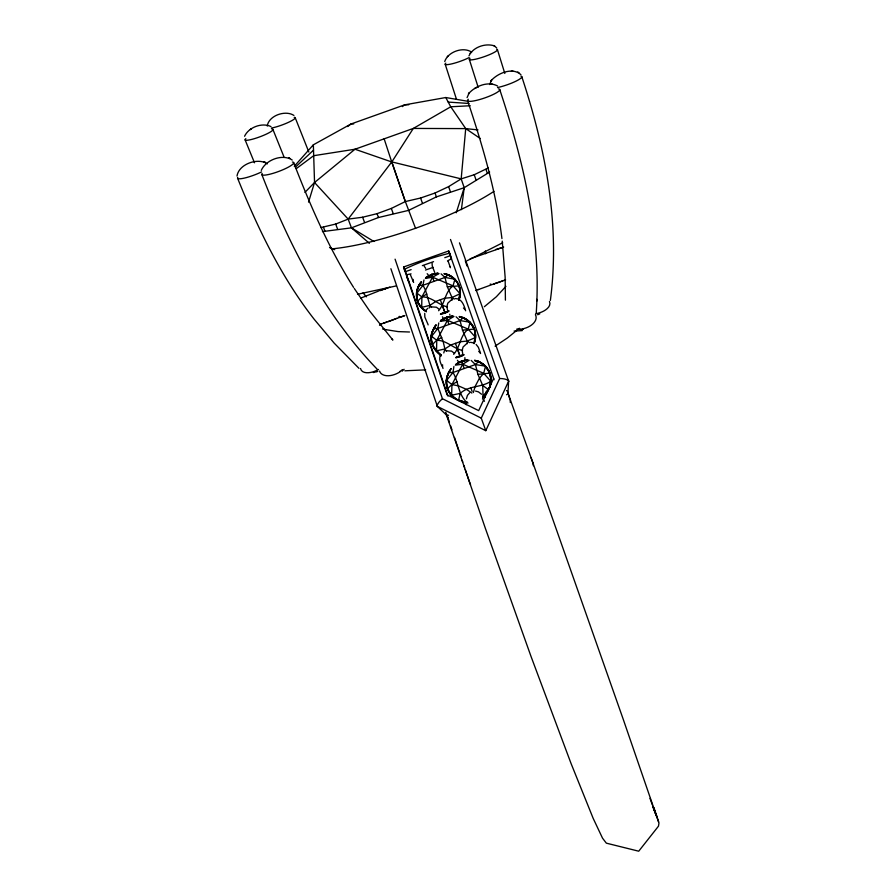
<?xml version="1.0" encoding="UTF-8"?>
<svg xmlns="http://www.w3.org/2000/svg" width="896" height="896" viewBox="0 0 896 896"><rect width="100%" height="100%" fill="white"/><g stroke="black" fill="none" stroke-linecap="round" stroke-linejoin="round"><path stroke-width="1.34" d="M505.411 300.149L505.131 277.077L502.242 241.136M471.162 360.405L475.418 364.56L477.926 374.382L489.776 373.128L490.918 379.288L489.507 387.789L491.019 379.568L489.037 371.336L484.042 364.818L478.677 361.39L474.656 360.226M459.323 316.926A22.322 20.518 -21.8 0 1 474.085 343.616C478.878 332.45 471.453 318.382 459.368 316.478M458.741 300.082C463.803 289.218 456.154 275.341 444.371 273.594M448.034 390.197L451.438 395.214L456.523 399.459L450.274 393.994L446.712 386.322L446.589 378.09L448.661 372.03L451.091 368.57M431.189 338.173C428.714 335.362 440.328 317.05 433.843 328.653C430.774 333.928 430.528 340.726 433.082 346.27C453.891 369.387 427.616 344.826 431.312 338.464M536.256 312.838C541.397 236.746 523.611 161.403 499.778 89.667M426.429 311.55C415.688 306.152 413.202 290.517 421.277 281.792M421.68 307.966L421.904 296.901L432.555 277.211L439.04 273.571M436.52 351.389L436.766 340.301L447.474 320.286L453.981 316.467M536.749 301.19L536.838 299.298M451.64 395.685L451.931 384.586L462.694 364.224L469.224 360.237M424.715 313.354L424.838 317.05L427.907 324.173A8.299 7.594 -22.5 0 0 428.142 324.901M473.973 343.493L475.384 335.126L474.275 329.078L462.482 330.12L460.051 320.566L456.064 316.781M458.629 299.768L460.163 291.838L459.077 285.902L447.328 286.754L444.987 277.446L441.09 273.862M507.931 393.042L508.637 381.158L459.458 242.85M448.157 390.466C444.808 383.398 446.387 374.786 451.181 368.782M418.298 302.938C415.027 296.106 416.718 287.795 421.378 282.038M461.395 209.63L464.206 187.69L461.182 178.875L465.718 128.598L450.755 106.781L445.771 97.53L404.566 104.877L350.952 124.018L313.354 144.805L294.302 166.298M444.73 61.544C447.765 51.89 463.187 46.334 471.598 52.114M467.074 97.619L469.19 92.882L468.462 93.8M550.368 300.44C560.325 224.818 545.563 148.445 521.797 76.72M489.574 84.538L491.725 79.867L490.997 80.786M466.402 398.832L467.443 395.36L469.571 392.907M446.466 380.531L452.984 372.501L453.891 366.52M431.446 336.538L437.842 328.44L438.76 322.918M416.718 293.406L423.002 285.264L423.965 279.944M448.874 372.512L452.984 372.501L475.418 364.56L485.509 366.15L483.706 373.33L479.338 378.403L475.194 386.299L473.334 392.549M462.291 350.034L463.053 347.021L467.354 343.022M447.026 306.118L447.798 303.173L452.054 299.23M244.574 136.27C248.629 127.266 262.08 122.226 270.995 126.594M429.195 308.034L429.912 305.357L425.499 290.17L423.002 285.264L418.88 285.118L419.104 285.656M433.843 328.653L437.842 328.44L460.051 320.566L470.075 322.246L468.216 329.146C459.95 335.574 460.286 347.01 453.667 354.368M443.778 352.946L444.886 348.947L443.117 341.421L437.842 328.44M261.274 170.374C265.81 159.891 282.419 153.496 292.208 160.026M423.002 285.264L444.987 277.446L454.944 279.205L453.04 285.846C444.752 292.096 445.099 303.43 438.603 310.733M490.997 381.752L490.829 381.27C481.499 387.744 468.854 385.336 460.174 393.422L458.472 400.512L466.872 402.394C458.024 394.509 458.931 382.099 452.984 372.501M468.978 55.854C473.043 47.006 485.677 42.829 494.626 45.954L493.83 45.539M308.526 202.138L314.541 182.504L313.354 144.805M486.226 392.941L486.674 391.317L486.237 391.922M456.254 212.789L464.206 187.69L489.653 172.066M445.861 412.238L445.771 412.474A7.459 2.71 -18.7 0 0 445.794 413.123L485.296 528.147L531.014 656.41L570.976 763.302L593.186 818.395L602.526 838.174L606.346 843.158L638.725 851.2L658.482 826.168L658.963 823.11L623.202 719.208L531.048 457.598M440.686 354.592C438.458 358.546 440.384 362.97 442.299 366.61M485.867 394.005L483.762 395.797L482.462 399.123M390.891 268.71L437.349 406.392L485.778 430.685L508.637 381.158M493.618 378.426L478.666 410.626L447.126 394.89L403.57 266.997L448.706 250.958L450.386 255.674L444.786 257.667M485.766 430.662L481.275 418.152L499.677 378.448L450.509 239.467M489.406 387.509L483.235 396.603L488.645 389.827L482.72 385.448L477.926 374.382M470.254 105.739L450.755 106.781L413.314 128.43L384.149 138.835L391.72 161.952L348.163 219.117L335.664 224.067L320.858 227.573M470.758 52.55L470.109 53.357M468.541 93.71C475.205 86.027 488.197 80.786 497.605 86.027M491.064 80.696C497.762 73.114 512.602 66.875 520.934 74.704M398.664 317.218L399.37 316.322M505.926 286.373L496.373 296.733L484.355 306.723M425.667 310.677L427.762 308.291M404.118 369.286L402.102 371.235M304.92 192.394L314.541 182.504L354.995 149.229L384.149 138.835M484.624 394.968L485.341 397.197M448.213 55.843L447.306 56.65M475.418 364.56L478.677 361.39L485.688 366.643L489.955 373.61M295.4 167.171L313.51 150.158M460.051 320.566L463.333 317.598L470.266 322.762L474.466 329.594M519.434 328.227L507.45 337.949L495.096 346.158M444.987 277.446L448.291 274.669L452.021 277.01L456.411 281.142L459.278 286.44M402.371 106.602L404.566 104.877L408.744 104.754M347.67 126.549L350.952 124.018L353.718 123.928M296.274 168.661L313.656 155.702L354.995 149.229L391.72 161.952L405.339 201.566L415.61 228.48M418.163 302.635L421.456 307.44L429.912 305.357L436.061 301.28L444.584 298.245L451.998 297.517L460.051 293.731L460.253 294.269M440.877 320.622L448.773 316.994L453.062 316.299M455.963 364.358L459.771 362.163L466.077 360.203L461.664 360.942L457.8 363.138M426.082 277.749L433.91 274.154L438.144 273.459M436.296 350.885L444.886 348.947L451.125 344.882L459.738 341.835L467.208 341.04L475.474 337.568M450.251 254.722L451.472 258.765L447.474 260.926M314.541 182.504L348.163 219.117L362.622 217.235L377.059 213.662L391.328 208.432L405.339 201.566L420.582 198.016L435.03 193.021L448.616 186.614L461.182 178.875L474.242 174.72L488.275 167.944M251.138 129.035L250.331 129.539L251.429 128.867M440.754 320.32L446.522 317.218L452.939 315.997M425.958 277.424L431.659 274.355L438.032 273.134M502.678 242.771L467.242 260.669M426.832 294.034L421.904 296.901L417.614 301.235M441.762 337.467L436.766 340.301L432.376 344.512M457.005 381.797L451.931 384.586L447.44 388.662M462.179 355.6C469.291 351.87 444.55 362.096 462.067 355.309M464.206 187.69L436.397 196.896L408.531 210.392L378.493 217.515L351.456 227.842L322.426 231.616M446.925 311.696C433.418 316.691 444.461 312.648 448.874 310.733M379.501 325.293L380.99 324.419L380.408 324.442M474.555 88.525L477.288 87.27M404.51 270.536L404.723 269.696M360.998 298.021L378.515 291.088M396.346 318.55L396.939 318.304L395.763 318.752M395.55 318.842L391.395 320.443M433.16 267.344L425.488 270.043M394.778 319.133L389.704 321.07M470.176 258.81L503.675 247.05M475.787 290.55L478.778 289.43M478.374 289.576L492.811 284.312M504.795 280.213L505.635 279.91M391.182 320.477L387.946 321.698M503.933 280.526L505.03 280.078M504.549 280.246L493.326 284.088L493.965 283.898M389.458 321.104L383.219 323.288M404.555 270.626L404.936 270.827M403.57 266.997L405.552 271.611L411.152 269.618M422.363 265.63L433.563 261.654M397.454 318.17L404.858 315.571M502.6 280.952L501.133 281.467M380.05 290.55L385.896 288.512M379.635 290.685L383.13 289.464M386.534 322.146L384.597 322.818M387.083 288.098L383.88 289.206L389.85 287.157M400.557 317.061L404.354 315.75M500.427 281.77L494.278 283.808M384.126 322.974L382.189 323.68M380.811 324.094L381.494 323.915M495.656 249.547L501.805 247.632M523.421 329.213L522.301 329.526M450.206 254.285L449.691 253.714M395.998 285.981L357.538 294.28M411.062 273.862L406.605 274.714M451.438 395.214L460.174 393.422M522.267 330.602L514.069 331.072M425.398 278.421L432.555 277.211L453.04 285.846L460.051 293.731M463.646 402.091L468.07 403.01M373.33 372.512L374.438 372.333M440.205 321.362L447.474 320.286L468.216 329.146L475.283 337.064M464.621 402.102L456.411 399.19M455.302 365.165L462.694 364.224L483.706 373.33L490.829 381.27M430.651 306.824L436.408 307.216L438.827 309.03M445.726 350.683L451.55 351.098L454.003 352.968M425.678 369.858L404.858 370.798M511.347 71.232L513.083 71.187M409.506 332.002L398.115 331.598L384.541 329.448M478.005 129.92L465.718 128.598L413.314 128.43L391.832 161.918L405.339 201.566M464.542 401.856L466.682 401.934M490.504 83.966L492.173 84.034M448.213 102.077L468.978 103.477M445.771 97.53L467.757 101.27M455.213 298.547C461.888 298.413 464.173 305.592 465.629 310.789M470.546 342.339L473.693 342.888M490.179 284.077L491.277 284.334M431.222 336.034L436.766 340.301C446.701 340.189 453.398 348.656 462.549 350.47M461.182 178.875L391.754 161.885M416.483 292.869L421.904 296.901C431.749 296.632 438.368 305.021 447.395 306.869M382.581 328.944L385.795 329.762M475.541 391.082L478.419 391.843L481.522 394.24M237.014 176.042C238.717 164.136 257.678 157.326 267.422 163.834M444.461 273.829L448.493 275.218M459.446 316.702L463.523 318.125M289.699 158.301L288.669 157.909L289.755 158.312M474.734 360.438L478.856 361.883M264.992 162.176L263.95 161.829L264.947 162.165M506.453 390.578L506.979 390.824A7.459 2.71 -19.5 0 1 507.416 391.317L510.171 400.198M329.56 247.542L334.701 249.682M494.122 45.696L496.686 47.925M481.275 418.152L442.422 398.72L395.08 259.168M518.952 72.666L517.698 72.027M421.456 307.44L426.306 311.248M348.163 219.117L351.456 227.842L373.901 241.483M465.718 128.598L480.346 138.566M471.867 393.064L466.491 389.379L458.382 385.829L451.931 384.586L446.264 380.061M462.482 330.12L467.208 341.04L469.493 342.63M447.328 286.754L451.998 297.517L454.283 299.13M351.456 227.842L369.365 243.32M476.123 344.422L478.386 347.357L480.469 353.08M437.349 406.392L446.275 414.859A7.291 2.531 -44.1 0 0 448.582 415.218M358.949 368.323L334.197 343.157L314.238 319.323C281.03 276.909 257.578 227.909 237.574 178.17M293.922 115.438C285.454 109.782 268.722 115.528 267.254 126.034M377.205 369.23C324.206 314.306 289.195 245.123 261.856 174.574M391.664 338.654L392.885 340.066L369.622 310.946L354.267 288.445M363.059 292.779L366.307 296.856M444.886 348.947L446.51 351.064M429.912 305.357L431.514 307.462M424.122 266.078L425.734 268.397M353.562 287.37C328.776 248.259 310.307 205.598 293.63 162.534M447.91 417.995L448.291 418.712M470.523 484.557L470.03 483.493M447.563 417.278L445.794 413.123M549.472 301.482C551.555 306.309 545.888 310.218 542.125 311.83A16.632 9.106 -10.3 0 1 535.651 313.768M410.424 274.859L413.627 282.386M254.498 162.792L245.112 139.888M466.189 404.701L465.091 402.035M308.84 152.04L295.176 117.656M283.898 156.699L272.91 129.427M455.437 343.358L460.163 356.541M464.094 368.368L461.866 361.435M440.328 299.768L445.054 312.939M448.818 324.274L446.522 317.218L446.723 317.744M652.725 806.4L656.589 816.189L653.509 808.405M433.843 281.064L431.659 274.355L431.883 274.904M434.717 272.44L432.253 266.078L432.096 263.245M323.467 227.259L324.934 231.045M335.664 224.067L337.579 229.096M469.941 483.246L465.259 469.47M476.818 361.032L476.717 360.741A22.568 20.955 -21.9 0 1 482.854 396.592M655.738 814.016L652.893 806.322M362.622 217.235L364.515 222.309M377.059 213.662L378.493 217.515M532.683 462.28L522.155 432.97A297.595 0.997 70.5 0 0 508.077 393.355M649.992 798.381L652.411 805.011M391.328 208.432L393.198 213.539M448.19 261.43L450.05 266.549M442.411 305.626L444.853 312.413M457.531 349.261L459.973 356.048M420.582 198.016L422.408 203.134M470.848 387.845L472.114 391.406M448.706 250.958L494.11 379.758M435.03 193.021L436.397 196.896M448.616 186.614L450.397 191.733M532.728 462.426L533.411 465.73M474.242 174.72L475.978 179.827M405.552 271.611L447.966 396.099M462.146 460.275L462.762 462.101M464.005 465.774L464.632 467.622M485.979 169.378L487.278 173.23M653.89 807.587L658.638 821.934M460.32 454.821L460.925 456.635M445.211 64.299L456.501 99.344M467.634 100.778C482.664 145.69 496.07 191.475 501.939 238.594M469.347 59.494L478.184 87.349M465.282 260.725L466.984 266.011M461.664 360.942L462.717 364.213M446.522 317.218L447.496 320.275M431.659 274.355L432.566 277.211M497.459 49.739L504.818 73.438M360.517 368.491C361.626 373.576 368.48 373.173 372.299 372.03A16.61 9.016 -29.9 0 0 378.504 369.477M462.19 350.818L462.773 353.942M446.958 306.958L447.518 310.027M485.386 250.947L485.598 253.725M510.272 400.971L510.317 402.55M451.998 297.517L452.088 300.16M467.208 341.04L467.286 343.694M482.72 385.448L483.056 396.133M520.867 76.093A16.778 2.934 -19 0 1 515.917 81.2A16.778 2.934 -19 0 1 497.515 87.55M539.795 313.846A12.051 6.53 -18.3 0 1 537.622 314.731M498.389 88.872A17.024 3.024 -19.1 0 1 484.512 98.011A17.024 3.024 -19.1 0 1 468.35 99.232M519.792 328.944A16.419 9.856 -11.4 0 1 516.746 329.09M535.416 314.709A15.702 9.554 -11.6 0 1 519.77 329.302M469.078 57.579A14.672 2.251 -19.3 0 1 451.954 63.829A14.672 2.251 -19.3 0 1 445.805 63.146M496.754 49.235A14.896 2.318 -19.2 0 1 483.392 56.963A14.896 2.318 -19.2 0 1 469.986 58.296M271.88 129.069A14.851 2.307 -20.4 0 1 259.448 136.976A14.851 2.307 -20.4 0 1 245.851 138.645M294.202 117.32A14.638 2.24 -20.3 0 1 288.882 122.147A14.638 2.24 -20.3 0 1 271.376 128.061M292.398 162.03A16.99 3.013 -20.5 0 1 279.216 171.248A16.99 3.013 -20.5 0 1 262.214 173.466M402.427 369.611A16.408 9.778 -28.9 0 1 399.952 371.426M400.198 371.694A15.68 9.486 -28.8 0 1 379.557 371.056M261.576 171.909A16.744 2.912 -20.6 0 1 244.63 178.035A16.744 2.912 -20.6 0 1 237.731 177.464M377.798 371.392A12.029 6.507 -21.9 0 1 375.558 372.075M484.053 395.864A32.166 8.008 -73 0 1 483.918 396.122M474.6 360.64A22.546 20.944 -21.9 0 1 489.619 387.89M487.525 391.899A22.546 20.944 -21.9 0 1 482.989 396.939M467.286 402.506A22.546 20.944 -21.9 0 1 460.634 401.419M454.664 398.406A22.546 20.944 -21.9 0 1 450.083 370.664M456.344 364.37A22.546 20.944 -21.9 0 1 467.992 360.237M466.693 402.472A33.107 7.336 34.3 0 1 466.413 402.36M467.141 402.158A22.568 20.955 -21.9 0 1 449.926 370.306M456.198 364A22.568 20.955 -21.9 0 1 467.846 359.867M499.71 378.515A7.862 2.722 3.1 0 1 508.827 381.147M507.83 393.042A7.291 2.43 5.8 0 1 506.52 394.722M437.203 406.504A7.862 2.822 -41.4 0 1 442.434 398.798M463.938 354.962A22.322 20.518 -21.8 0 1 456.254 357.683M441.336 355.23A22.322 20.518 -21.8 0 1 436.386 325.058M441.258 320.645A22.322 20.518 -21.8 0 1 452.794 316.557M461.328 317.083A22.333 20.53 -21.8 0 1 473.95 343.246M463.792 354.592A22.333 20.53 -21.8 0 1 456.098 357.314M441.168 354.861A22.333 20.53 -21.8 0 1 434.885 326.458M441.101 320.253A22.333 20.53 -21.8 0 1 452.637 316.165M444.349 274.064A22.109 20.115 -21.7 0 1 458.864 300.216M448.795 311.382A22.109 20.115 -21.7 0 1 441.19 314.082M426.44 311.73A22.109 20.115 -21.7 0 1 421.635 282.128M426.474 277.782A22.109 20.115 -21.7 0 1 437.886 273.728M444.192 273.65A22.12 20.126 -21.7 0 1 458.718 299.824M448.65 310.99A22.12 20.126 -21.7 0 1 441.034 313.69M426.272 311.338A22.12 20.126 -21.7 0 1 421.467 281.725M426.306 277.368A22.12 20.126 -21.7 0 1 437.73 273.314M443.027 368.458A8.378 7.75 -22.7 0 1 442.613 364.806M457.408 360.293A8.378 7.75 -22.7 0 1 458.304 361.614M464.99 359.24A8.378 7.75 -21 0 1 464.878 357.638M478.688 351.366A8.378 7.75 -21 0 1 480.558 353.539M442.389 316.826A8.299 7.594 -22.5 0 1 443.262 318.125M449.792 315A8.299 7.594 -21 0 1 449.781 314.205M463.456 308A8.299 7.594 -21 0 1 464.901 309.512M413.381 281.68A8.221 7.448 -22.3 0 1 413.101 279.395M427.168 273.706A8.221 7.448 -22.3 0 1 428.445 275.341M449.546 266.448A8.221 7.448 -20.9 0 1 450.43 267.714M484.008 400.635A8.467 7.907 -22 0 1 484.501 401.285M459.704 453.018A297.438 9.464 70.6 0 1 454.474 437.382M451.942 429.766A297.438 9.464 70.6 0 1 450.688 426.003M449.467 422.285A297.438 9.464 70.6 0 1 447.048 414.949M493.954 191.374A115.584 25.771 -19.8 0 1 331.554 248.886M408.643 281.523A34.384 1.579 70.8 0 1 406.773 276.763M404.309 269.36A96.342 41.787 -19.1 0 1 449.781 253.198"/></g></svg>
